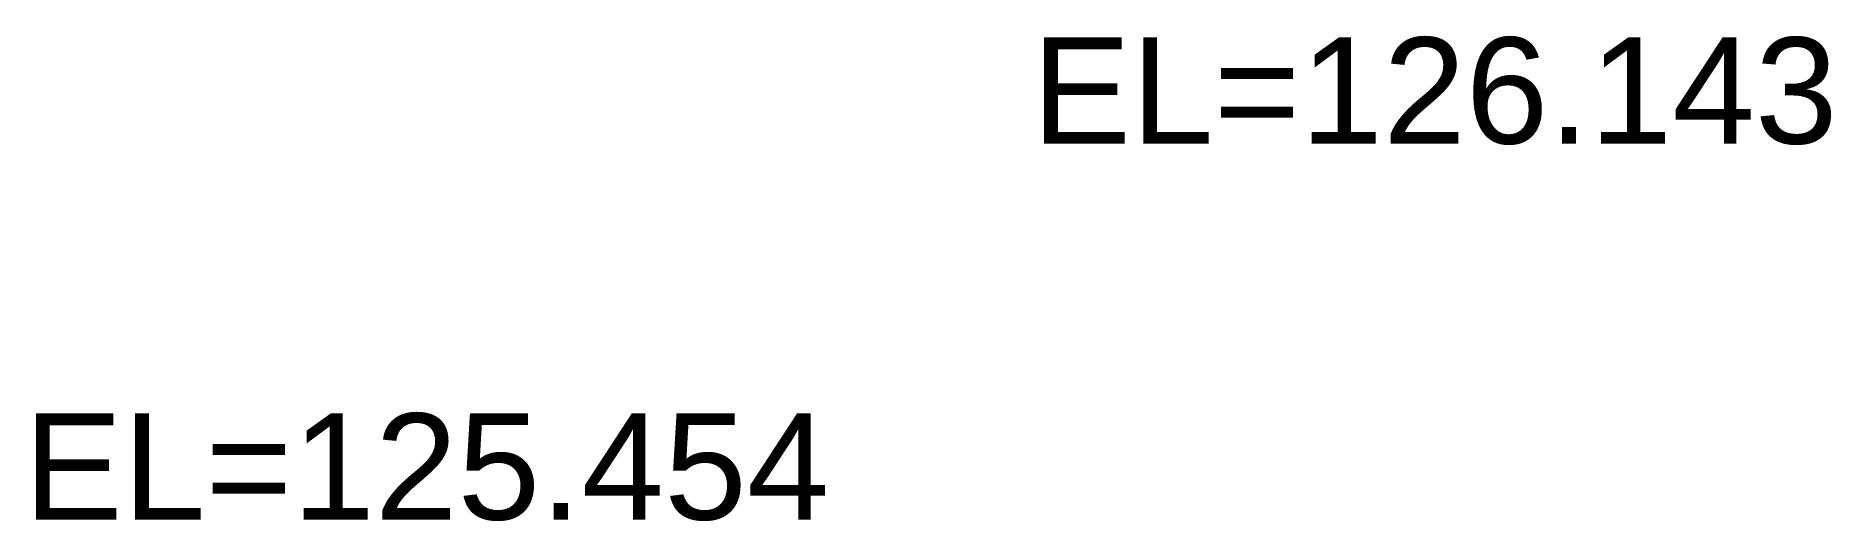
# Model space of a CAD drawing. Header units: millimetres. Extents: x 1885 to 4202, y 1149 to 1776.
import ezdxf

# ---------------------------------------------------------------- set-up
doc = ezdxf.new("R2010")
doc.units = ezdxf.units.MM
doc.styles.get("Standard").update_dxf_attribs({"font": 'arial.ttf'})

msp = doc.modelspace()

# ---------------------------------------------------------------- texts
for s, p in [('EL=126.143', (3170.3, 1637)), ('EL=125.454', (1869.4, 1151.1))]:
    msp.add_text(s, height=137.29).set_placement(p)

doc.saveas('drawing.dxf')
